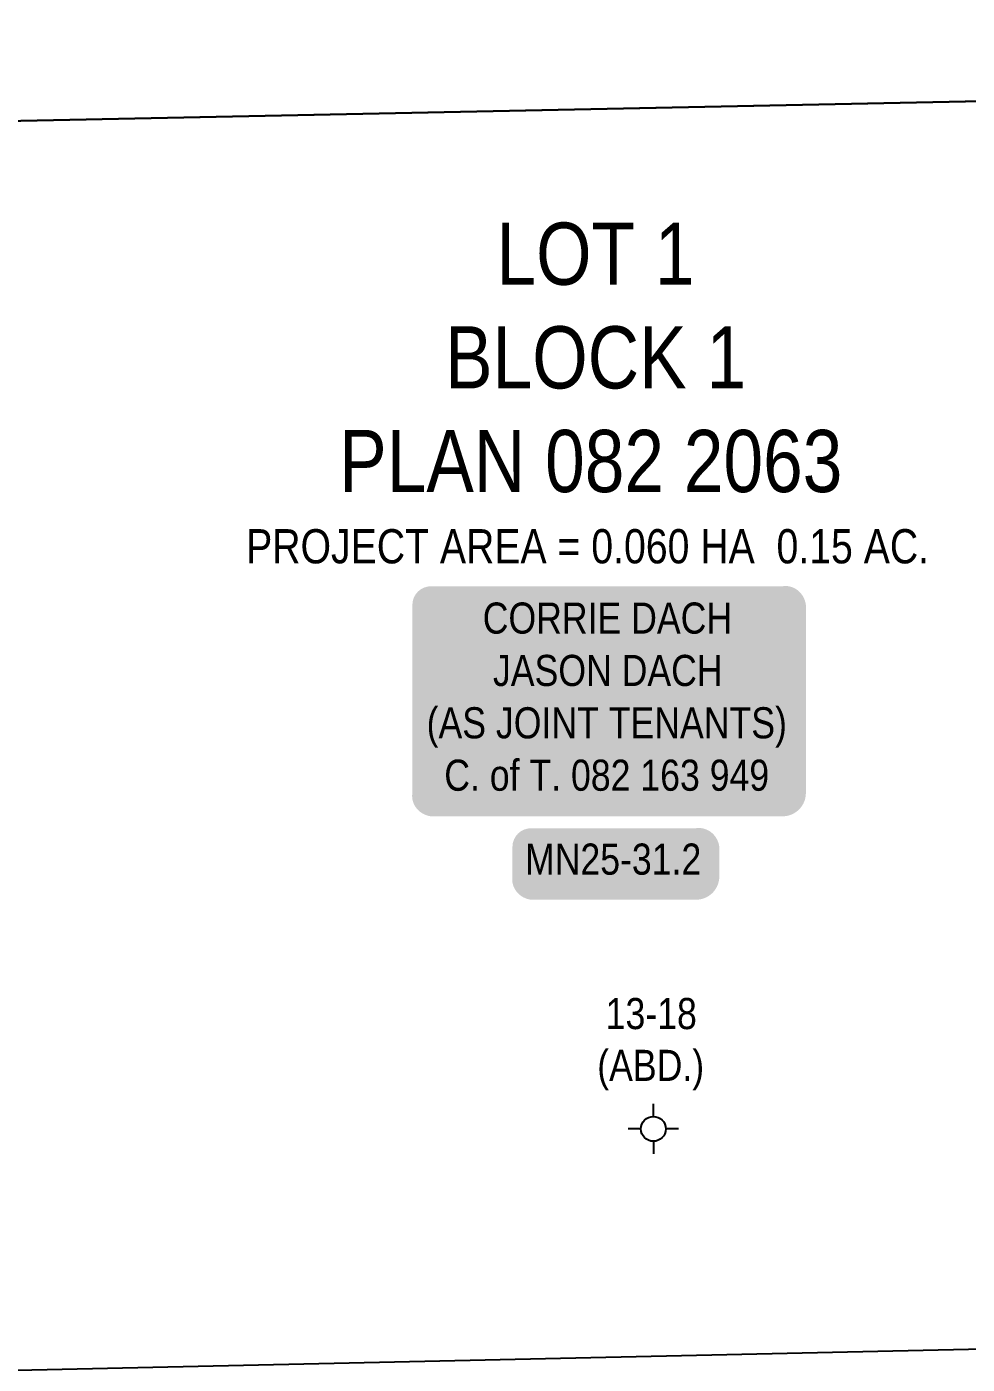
# Model space of a CAD drawing. Extents: x 88833 to 97610, y 5963373 to 5974710.
# Drawn here: x 94150.4 to 94452.7, y 5964685.9 to 5965116.1 of the extents above; entities that cross this region are included whole.
import ezdxf
from ezdxf.enums import TextEntityAlignment as Align

# ---------------------------------------------------------------- set-up
doc = ezdxf.new("R2010")
doc.units = 0
doc.header["$LTSCALE"] = 5
for name, color, linetype in [('AS-OWNER', 7, 'Continuous'), ('C-SYMBOL', 7, 'Continuous'), ('F-WS-S', 8, 'Continuous'), ('L-AREAREQUIRED', 7, 'Continuous'), ('L-SEC', 7, 'Continuous'), ('L-TITLEDB', 4, 'Continuous'), ('P-APEX RECON-LINE LIST', 240, 'Continuous')]:
    doc.layers.add(name, color=color, linetype=linetype)
doc.layers.add('F-WS-T', color=190, linetype='Continuous', lineweight=9)
doc.styles.add('100L', font='ARIALN.TTF', dxfattribs={"height": 10})
doc.styles.add('175L', font='ARIALN.TTF', dxfattribs={"height": 2})
doc.styles.add('80', font='ARIALN.TTF', dxfattribs={"height": 10})

# ---------------------------------------------------------------- blocks, each defined once
blk = doc.blocks.new('GABD')
for p, q in [((0, 0.808), (0, 1.616)), ((-0.808, 0), (-1.616, 0)), ((1.616, 0), (0.808, 0)), ((0, -0.808), (0, -1.616))]:
    blk.add_line(p, q)
blk.add_circle((0, 0), 0.8)
blk = doc.blocks.new('*U472')
h = blk.add_hatch(color=59)
edge = h.paths.add_edge_path()
edge.add_line((-56.5, -37), (56.5, -37))
edge.add_arc((56.5, -31), 6, 270, 360)
edge.add_line((62.5, -31), (62.5, 29.5))
edge.add_arc((56.5, 29.5), 6, 0, 90)
edge.add_line((56.5, 35.5), (-56.5, 35.5))
edge.add_arc((-56.5, 29.5), 6, 90, 180)
edge.add_line((-62.5, 29.5), (-62.5, -31))
edge.add_arc((-56.5, -31), 6, 180, 270)
at = {"color": 1, "flags": 128}
blk.add_lwpolyline([(-56.5, -37, 3, 3, 0), (56.5, -37, 3, 3, 0.414214), (62.5, -31, 3, 3, 0), (62.5, 29.5, 3, 0, 0.414214), (56.5, 35.5, 0, 0, 0), (-56.5, 35.5, 0, 0, 0.414214), (-62.5, 29.5, 0, 0, 0), (-62.5, -31, 0, 3, 0.414214)], format="xyseb", close=True, dxfattribs=at)
blk.add_lwpolyline([(-56.05, -9.74, 0, 7.5, 0), (0, 0, 0, 0, 0)], format="xyseb", dxfattribs=at)
at = {"color": 1, "style": '80'}
blk.add_attdef('ENTER_TEXT_001', (-35.99, -5), '', height=10, dxfattribs=at)
blk = doc.blocks.new('*U513')
at = {"true_color": 0xffffa8}
h = blk.add_hatch(color=51, dxfattribs=at)
edge = h.paths.add_edge_path()
edge.add_line((-26.5, -11.5), (26.5, -11.5))
edge.add_arc((26.5, -5.5), 6, 270, 360)
edge.add_line((32.5, -5.5), (32.5, 4))
edge.add_arc((26.5, 4), 6, 0, 90)
edge.add_line((26.5, 10), (-26.5, 10))
edge.add_arc((-26.5, 4), 6, 90, 180)
edge.add_line((-32.5, 4), (-32.5, -5.5))
edge.add_arc((-26.5, -5.5), 6, 180, 270)
at = {"color": 240, "flags": 128}
blk.add_lwpolyline([(-26.5, -11.5, 3, 3, 0), (26.5, -11.5, 3, 3, 0.414214), (32.5, -5.5, 3, 3, 0), (32.5, 4, 3, 0, 0.414214), (26.5, 10, 0, 0, 0), (-26.5, 10, 0, 0, 0.414214), (-32.5, 4, 0, 0, 0), (-32.5, -5.5, 0, 3, 0.414214)], format="xyseb", close=True, dxfattribs=at)
for points in [[(-24.67, -8.43, 0, 10, 0), (0, 0, 5, 5, 0)], [(21.05, -6.93, 0, 10, 0), (0, 0, 5, 5, 0)]]:
    blk.add_lwpolyline(points, format="xyseb", dxfattribs=at)
at = {"color": 4, "style": '80'}
blk.add_attdef('OTHER_001', (-14.7, -5), '', height=10, dxfattribs=at)

msp = doc.modelspace()

# ---------------------------------------------------------------- linework, layer by layer
at = {"layer": 'L-SEC', "flags": 128}
msp.add_lwpolyline([(94012.311, 5965083.037), (95624.834, 5965116.07)], dxfattribs=at)
at = {"layer": 'L-TITLEDB', "flags": 128}
msp.add_lwpolyline([(94020.885, 5964681.179), (94827.037, 5964699.043), (94818.572, 5965099.553), (94012.311, 5965083.037)], close=True, dxfattribs=at)

# ---------------------------------------------------------------- block references
at = {"layer": 'AS-OWNER', "color": 5}
ref = msp.add_blockref('*U472', (94336.876, 5964900.63), dxfattribs=at)
ref.add_attrib('ENTER_TEXT_001', 'CORRIE DACH', (94296.995, 5964920.893), dxfattribs={"layer": '0', "color": 1, "height": 10, "style": '80'})
ref.add_attrib('ENTER_TEXT_002', 'JASON DACH', (94300.29, 5964904.049), dxfattribs={"layer": '0', "color": 1, "height": 10, "style": '80'})
ref.add_attrib('ENTER_TEXT_003', '(AS JOINT TENANTS)', (94278.967, 5964887.205), dxfattribs={"layer": '0', "color": 1, "height": 10, "style": '80'})
ref.add_attrib('ENTER_TEXT_004', 'C. of T. 082 163 949', (94284.632, 5964870.361), dxfattribs={"layer": '0', "color": 1, "height": 10, "style": '80'})
at = {"layer": 'F-WS-S', "xscale": 5, "yscale": 5, "zscale": 5}
msp.add_blockref('GABD', (94351.849, 5964761.614), dxfattribs=at)
at = {"layer": 'P-APEX RECON-LINE LIST'}
ref = msp.add_blockref('*U513', (94339.048, 5964848.306), dxfattribs=at)
ref.add_attrib('OTHER_001', 'MN25-31.2', (94310.593, 5964843.37), dxfattribs={"layer": '0', "color": 4, "height": 10, "style": '80'})

# ---------------------------------------------------------------- texts
at = {"layer": 'C-SYMBOL', "color": 3, "insert": (94245.784, 5965053.084), "char_height": 20, "attachment_point": 1, "style": '175L'}
msp.add_mtext_dynamic_manual_height_columns('\\pi55.624;LOT 1\\P\\pi39.103;BLOCK 1\\P\\pi5.0651;PLAN 082 2063', width=169.05243, gutter_width=55, heights=[0], dxfattribs=at)
at = {"layer": 'F-WS-T', "insert": (94331.729, 5964803.704), "char_height": 10, "attachment_point": 1, "style": '100L'}
msp.add_mtext_dynamic_manual_height_columns('\\pi4.7941;13-18\\P\\pi2.0826;(ABD.)', width=37.13933, gutter_width=55, heights=[0], dxfattribs=at)
at = {"layer": 'L-AREAREQUIRED', "color": 5, "style": '100L'}
msp.add_text('PROJECT AREA = 0.060 HA  0.15 AC.', height=11, dxfattribs=at).set_placement((94330.704, 5964940.189), align=Align.BOTTOM_CENTER)

doc.saveas('drawing.dxf')
